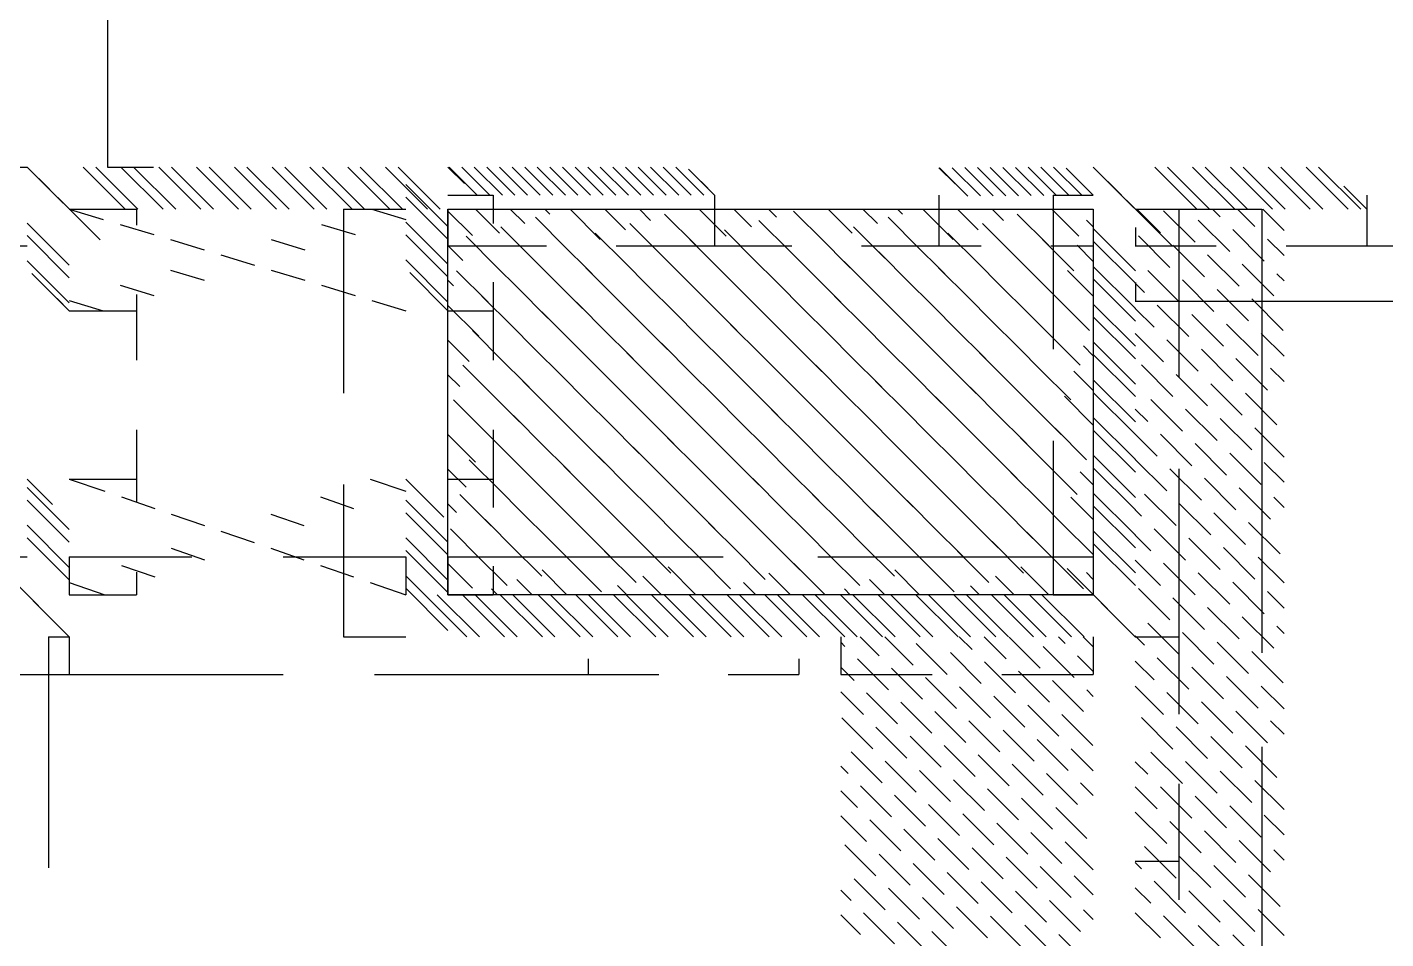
# Model space of a CAD drawing. Header units: metres. Extents: x -20.8 to 16.7, y -14.9 to 14.7.
# Drawn here: x -6.06 to -1.216, y 5.069 to 8.32 of the extents above; entities that cross this region are included whole.
import ezdxf

# ---------------------------------------------------------------- set-up
doc = ezdxf.new("R2010")
doc.units = ezdxf.units.M
doc.layers.add('CAD_PLAN_WALLS', color=8, linetype='Continuous')

msp = doc.modelspace()

# ---------------------------------------------------------------- linework, layer by layer
at = {"layer": 'CAD_PLAN_WALLS'}
for p, q in [((-5.7737, 9.702), (-5.7737, 7.8216)), ((-6.1988, 7.8217), (-6.0604, 7.8217)), ((-6.0604, 7.8217), (-5.8004, 7.5617)), ((-6.0604, 7.8217), (-5.9351, 7.6964)), ((-6.0604, 7.8217), (-5.8453, 7.6066)), ((-6.0604, 7.8217), (-5.98, 7.7413)), ((-5.8606, 7.8217), (-5.7106, 7.6716)), ((-5.8157, 7.8217), (-5.6657, 7.6716)), ((-5.7737, 7.8217), (-5.6103, 7.8217)), ((-5.7259, 7.8217), (-5.5758, 7.6716)), ((-5.681, 7.8217), (-5.5309, 7.6716)), ((-5.5911, 7.8217), (-5.4411, 7.6716)), ((-5.5462, 7.8217), (-5.3962, 7.6716)), ((-5.4564, 7.8217), (-5.3064, 7.6716)), ((-5.4115, 7.8217), (-5.2615, 7.6716)), ((-5.3217, 7.8216), (-5.1716, 7.6716)), ((-5.2768, 7.8216), (-5.1267, 7.6716)), ((-5.1869, 7.8216), (-5.0369, 7.6716)), ((-5.142, 7.8216), (-4.992, 7.6716)), ((-5.0522, 7.8216), (-4.9022, 7.6716)), ((-5.0073, 7.8216), (-4.8573, 7.6716)), ((-4.9175, 7.8216), (-4.7674, 7.6716)), ((-4.8726, 7.8216), (-4.7225, 7.6716)), ((-4.7827, 7.8216), (-4.6327, 7.6716)), ((-4.7378, 7.8216), (-4.5878, 7.6716)), ((-4.5601, 7.8216), (-4.501, 7.7626)), ((-4.5561, 7.8216), (-4.4561, 7.7216)), ((-4.5112, 7.8216), (-4.4112, 7.7216)), ((-4.4663, 7.8216), (-4.3662, 7.7216)), ((-4.4214, 7.8216), (-4.3213, 7.7216)), ((-4.3764, 7.8216), (-4.2764, 7.7216)), ((-4.3315, 7.8216), (-4.2315, 7.7216)), ((-4.2866, 7.8216), (-4.1866, 7.7216)), ((-4.2417, 7.8216), (-4.1417, 7.7216)), ((-4.1968, 7.8216), (-4.0968, 7.7216)), ((-4.1519, 7.8216), (-4.0519, 7.7216)), ((-4.107, 7.8216), (-4.007, 7.7216)), ((-4.0621, 7.8216), (-3.962, 7.7216)), ((-4.0172, 7.8216), (-3.9171, 7.7216)), ((-3.9722, 7.8216), (-3.8722, 7.7216)), ((-3.9273, 7.8216), (-3.8273, 7.7216)), ((-3.8824, 7.8216), (-3.7824, 7.7216)), ((-3.8375, 7.8216), (-3.7375, 7.7216)), ((-3.7926, 7.8216), (-3.6926, 7.7216)), ((-3.7477, 7.8216), (-3.6477, 7.7216)), ((-3.7028, 7.8145), (-3.6098, 7.7216)), ((-2.8097, 7.8186), (-2.7523, 7.7612)), ((-2.8077, 7.8189), (-2.7071, 7.7182)), ((-2.7625, 7.8191), (-2.6619, 7.7185)), ((-2.7173, 7.8194), (-2.6167, 7.7188)), ((-2.6722, 7.8197), (-2.5715, 7.7191)), ((-2.627, 7.82), (-2.5263, 7.7193)), ((-2.5818, 7.8202), (-2.4812, 7.7196)), ((-2.5366, 7.8205), (-2.436, 7.7199)), ((-2.4914, 7.8208), (-2.3908, 7.7202)), ((-2.4462, 7.8211), (-2.3456, 7.7204)), ((-2.401, 7.8213), (-2.3004, 7.7207)), ((-2.3559, 7.8173), (-2.2595, 7.721)), ((-2.2595, 7.8216), (-1.9797, 7.5417)), ((-2.2595, 7.8216), (-2.1144, 7.6765)), ((-2.2595, 7.8216), (-2.0246, 7.5866)), ((-2.2595, 7.8216), (-2.1594, 7.7214)), ((-2.0399, 7.8216), (-1.8899, 7.6715)), ((-1.995, 7.8216), (-1.845, 7.6715)), ((-1.9052, 7.8216), (-1.7552, 7.6715)), ((-1.8603, 7.8216), (-1.7102, 7.6715)), ((-1.7705, 7.8216), (-1.6204, 7.6715)), ((-1.7255, 7.8216), (-1.5755, 7.6715)), ((-1.6357, 7.8216), (-1.4857, 7.6715)), ((-1.5908, 7.8216), (-1.4408, 7.6715)), ((-1.501, 7.8216), (-1.351, 7.6715)), ((-1.4561, 7.8216), (-1.306, 7.6715)), ((-4.7101, 7.7596), (-4.5601, 7.6095)), ((-3.6579, 7.7696), (-3.6098, 7.7216)), ((-2.3107, 7.7724), (-2.2595, 7.7212)), ((-1.3663, 7.7534), (-1.2843, 7.6715)), ((-4.7101, 7.7146), (-4.5601, 7.5646)), ((-4.5601, 7.7216), (-4.3993, 7.7216)), ((-4.3994, 7.7217), (-4.3994, 7.6198)), ((-3.6098, 7.7216), (-3.6098, 7.5409)), ((-3.6098, 7.7216), (-3.6098, 7.5409)), ((-2.8097, 7.7216), (-2.8097, 7.5409)), ((-2.8097, 7.7216), (-2.8097, 7.5409)), ((-2.4023, 7.7216), (-2.2595, 7.7216)), ((-2.4023, 7.7216), (-2.4023, 7.1721)), ((-1.3213, 7.7085), (-1.2843, 7.6715)), ((-1.2843, 7.7215), (-1.2843, 7.5409)), ((-1.2843, 7.7215), (-1.2843, 7.5409)), ((-5.9104, 7.6716), (-5.789, 7.635)), ((-5.9104, 7.6716), (-5.6701, 7.6716)), ((-5.6701, 7.6717), (-5.6701, 7.6141)), ((-4.9329, 7.6716), (-4.7101, 7.6716)), ((-4.9328, 7.6717), (-4.9328, 7.0154)), ((-4.8315, 7.6716), (-4.7101, 7.6349)), ((-4.5601, 7.6716), (-4.5601, 7.541)), ((-4.5601, 7.6716), (-2.2595, 7.6715)), ((-4.5601, 6.2963), (-4.5601, 7.6716)), ((-4.5601, 7.6648), (-4.473, 7.5778)), ((-4.4618, 7.6716), (-4.3764, 7.5862)), ((-4.3383, 7.6716), (-4.2866, 7.6199)), ((-4.2148, 7.6716), (-4.1967, 7.6536)), ((-4.125, 7.6716), (-4.0171, 7.5637)), ((-4.0014, 7.6716), (-3.9273, 7.5974)), ((-3.8779, 7.6716), (-3.8375, 7.6311)), ((-3.7881, 7.6536), (-3.6758, 7.5413)), ((-3.6646, 7.6716), (-3.568, 7.575)), ((-3.5411, 7.6716), (-3.4782, 7.6086)), ((-3.4176, 7.6716), (-3.3883, 7.6423)), ((-3.3278, 7.6648), (-3.2155, 7.5525)), ((-3.2043, 7.6716), (-3.1189, 7.5862)), ((-3.0808, 7.6716), (-3.0291, 7.6198)), ((-2.9573, 7.6716), (-2.9392, 7.6535)), ((-2.8674, 7.6716), (-2.7596, 7.5637)), ((-2.7439, 7.6716), (-2.6698, 7.5974)), ((-2.6204, 7.6715), (-2.5799, 7.6311)), ((-2.5306, 7.6535), (-2.4183, 7.5412)), ((-2.4071, 7.6715), (-2.3105, 7.5749)), ((-2.2595, 7.6715), (-2.2596, 7.5409)), ((-2.2595, 7.6715), (-2.2596, 6.2962)), ((-2.1095, 7.6715), (-1.9538, 7.6715)), ((-2.1044, 7.6715), (-2.0202, 7.5873)), ((-2.0089, 7.6659), (-1.8967, 7.5536)), ((-2.0023, 7.6715), (-1.6585, 7.6715)), ((-1.9539, 7.6716), (-1.9539, 7.0721)), ((-1.8349, 7.6715), (-1.8068, 7.6435)), ((-1.7451, 7.6715), (-1.6833, 7.6098)), ((-1.6585, 7.6716), (-1.6586, 6.089)), ((-1.6553, 7.6715), (-1.5795, 7.5958)), ((-6.0604, 7.6219), (-5.9104, 7.4719)), ((-5.7291, 7.6169), (-5.6094, 7.5807)), ((-5.011, 7.6169), (-4.8913, 7.5807)), ((-4.7101, 7.6248), (-4.5601, 7.4748)), ((-4.372, 7.6087), (-4.2597, 7.4964)), ((-4.2485, 7.6423), (-4.1362, 7.5301)), ((-3.9116, 7.6199), (-3.7993, 7.5076)), ((-3.4513, 7.6311), (-3.339, 7.5188)), ((-3.1145, 7.6086), (-3.0022, 7.4963)), ((-2.9909, 7.6423), (-2.8787, 7.53)), ((-2.6541, 7.6198), (-2.5418, 7.5076)), ((-2.2836, 7.6326), (-2.2595, 7.6086)), ((-2.1095, 7.6062), (-2.1095, 7.5409)), ((-1.8854, 7.6322), (-1.7732, 7.5199)), ((-6.0604, 7.577), (-5.9104, 7.4269)), ((-5.5496, 7.5626), (-5.4299, 7.5265)), ((-5.1905, 7.5626), (-5.0709, 7.5265)), ((-4.7101, 7.5799), (-4.5601, 7.4299)), ((-4.4955, 7.575), (-4.3832, 7.4627)), ((-4.0351, 7.5862), (-3.9229, 7.4739)), ((-3.6983, 7.5637), (-3.586, 7.4514)), ((-3.5748, 7.5974), (-3.4625, 7.4851)), ((-3.238, 7.5749), (-3.1257, 7.4627)), ((-2.7776, 7.5862), (-2.6653, 7.4739)), ((-2.4408, 7.5637), (-2.3285, 7.4514)), ((-2.2595, 7.602), (-2.1095, 7.4519)), ((-2.2596, 7.557), (-2.1095, 7.407)), ((-2.0988, 7.5761), (-1.9865, 7.4638)), ((-1.7619, 7.5985), (-1.6497, 7.4863)), ((-1.6384, 7.5649), (-1.5795, 7.5059)), ((-6.3362, 7.541), (-6.0603, 7.541)), ((-5.3701, 7.5084), (-5.2504, 7.4722)), ((-5.3701, 7.5084), (-5.2504, 7.4722)), ((-4.5601, 7.5413), (-4.5067, 7.4879)), ((-4.5601, 7.541), (-4.2091, 7.541)), ((-4.2821, 7.5188), (-4.1699, 7.4065)), ((-4.1586, 7.5525), (-4.0464, 7.4402)), ((-3.9608, 7.541), (-3.6098, 7.541)), ((-3.8218, 7.53), (-3.7095, 7.4178)), ((-3.6099, 7.541), (-3.334, 7.541)), ((-3.3615, 7.5413), (-3.2492, 7.429)), ((-3.0855, 7.541), (-2.8096, 7.541)), ((-3.0246, 7.5188), (-2.9124, 7.4065)), ((-2.9011, 7.5525), (-2.7888, 7.4402)), ((-2.8097, 7.541), (-2.6588, 7.541)), ((-2.5643, 7.53), (-2.452, 7.4177)), ((-2.4104, 7.541), (-2.2595, 7.541)), ((-2.3173, 7.5428), (-2.2596, 7.4851)), ((-2.1096, 7.5409), (-1.8218, 7.5409)), ((-1.9753, 7.5424), (-1.863, 7.4301)), ((-1.8517, 7.5087), (-1.7395, 7.3964)), ((-1.5721, 7.5409), (-1.2843, 7.5409)), ((-1.2844, 7.5409), (-0.9835, 7.5409)), ((-6.0604, 7.4872), (-5.9104, 7.3371)), ((-4.7101, 7.4901), (-4.5601, 7.34)), ((-4.4056, 7.4851), (-4.2934, 7.3729)), ((-4.0688, 7.4627), (-3.9565, 7.3504)), ((-3.9453, 7.4964), (-3.833, 7.3841)), ((-3.6085, 7.4739), (-3.4962, 7.3616)), ((-3.485, 7.5076), (-3.3727, 7.3953)), ((-3.1481, 7.4851), (-3.0359, 7.3728)), ((-2.8113, 7.4627), (-2.699, 7.3504)), ((-2.6878, 7.4963), (-2.5755, 7.3841)), ((-2.2596, 7.4672), (-2.1095, 7.3172)), ((-1.7282, 7.475), (-1.616, 7.3628)), ((-6.0435, 7.4422), (-5.9104, 7.309)), ((-5.5496, 7.4542), (-5.4299, 7.418)), ((-5.1905, 7.4542), (-5.0709, 7.418)), ((-4.6962, 7.4452), (-4.5601, 7.309)), ((-4.5601, 7.4178), (-4.5404, 7.3981)), ((-4.5292, 7.4515), (-4.4169, 7.3392)), ((-4.1923, 7.429), (-4.08, 7.3167)), ((-3.732, 7.4402), (-3.6197, 7.3279)), ((-3.3952, 7.4178), (-3.2829, 7.3055)), ((-3.2716, 7.4514), (-3.1594, 7.3392)), ((-2.9348, 7.429), (-2.8225, 7.3167)), ((-2.4745, 7.4402), (-2.3622, 7.3279)), ((-2.351, 7.453), (-2.2596, 7.3616)), ((-2.2596, 7.4223), (-2.1095, 7.2723)), ((-2.0651, 7.4526), (-1.9528, 7.3403)), ((-1.9416, 7.4189), (-1.8293, 7.3066)), ((-1.6047, 7.4413), (-1.5795, 7.4161)), ((-5.7291, 7.3999), (-5.6094, 7.3638)), ((-5.6701, 7.3666), (-5.6701, 7.309)), ((-5.011, 7.3999), (-4.8913, 7.3638)), ((-4.3994, 7.4108), (-4.3994, 7.309)), ((-4.3158, 7.3953), (-4.2036, 7.283)), ((-3.979, 7.3729), (-3.8667, 7.2606)), ((-3.8555, 7.4065), (-3.7432, 7.2943)), ((-3.5187, 7.3841), (-3.4064, 7.2718)), ((-3.0583, 7.3953), (-2.946, 7.283)), ((-2.7215, 7.3728), (-2.6092, 7.2605)), ((-2.598, 7.4065), (-2.4857, 7.2942)), ((-2.1096, 7.4073), (-2.0763, 7.374)), ((-2.1095, 7.4099), (-2.1095, 7.3429)), ((-1.8181, 7.3852), (-1.7058, 7.2729)), ((-5.9537, 7.3524), (-5.9104, 7.309)), ((-5.9104, 7.3457), (-5.789, 7.309)), ((-4.8315, 7.3457), (-4.7101, 7.309)), ((-4.6064, 7.3553), (-4.5601, 7.309)), ((-4.5601, 7.328), (-4.4506, 7.2185)), ((-4.4393, 7.3616), (-4.3271, 7.2494)), ((-4.1025, 7.3392), (-3.9902, 7.2269)), ((-3.7657, 7.3167), (-3.6534, 7.2044)), ((-3.6422, 7.3504), (-3.5299, 7.2381)), ((-3.3053, 7.3279), (-3.1931, 7.2157)), ((-3.1818, 7.3616), (-3.0695, 7.2493)), ((-2.845, 7.3391), (-2.7327, 7.2269)), ((-2.5082, 7.3167), (-2.3959, 7.2044)), ((-2.3847, 7.3504), (-2.2724, 7.2381)), ((-2.2596, 7.3325), (-2.1095, 7.1824)), ((-2.1096, 7.3429), (-1.1281, 7.3429)), ((-2.1096, 7.3175), (-2.0426, 7.2505)), ((-2.0314, 7.3291), (-1.9191, 7.2168)), ((-1.6946, 7.3515), (-1.5823, 7.2392)), ((-5.9104, 7.309), (-5.6701, 7.309)), ((-5.9104, 7.309), (-5.6701, 7.309)), ((-5.6701, 7.3091), (-5.6701, 7.1334)), ((-4.5601, 7.309), (-4.3994, 7.309)), ((-4.5601, 7.309), (-4.3994, 7.309)), ((-4.3994, 7.3091), (-4.3994, 7.1334)), ((-4.3495, 7.2718), (-4.2372, 7.1595)), ((-4.226, 7.3055), (-4.1137, 7.1932)), ((-3.8892, 7.283), (-3.7769, 7.1708)), ((-3.4288, 7.2943), (-3.3166, 7.182)), ((-3.092, 7.2718), (-2.9797, 7.1595)), ((-2.9685, 7.3055), (-2.8562, 7.1932)), ((-2.6317, 7.283), (-2.5194, 7.1707)), ((-2.2596, 7.2876), (-2.1095, 7.1375)), ((-1.9079, 7.2954), (-1.7956, 7.1831)), ((-4.473, 7.2381), (-4.3607, 7.1259)), ((-4.0127, 7.2494), (-3.9004, 7.1371)), ((-3.6759, 7.2269), (-3.5636, 7.1146)), ((-3.5523, 7.2606), (-3.4401, 7.1483)), ((-3.2155, 7.2381), (-3.1032, 7.1258)), ((-2.7552, 7.2493), (-2.6429, 7.137)), ((-2.4183, 7.2269), (-2.3061, 7.1146)), ((-2.1096, 7.2277), (-2.0089, 7.127)), ((-1.7844, 7.2617), (-1.6721, 7.1494)), ((-1.6609, 7.228), (-1.5795, 7.1466)), ((-4.5601, 7.2045), (-4.4843, 7.1286)), ((-4.2597, 7.182), (-4.1474, 7.0697)), ((-4.1362, 7.2157), (-4.0239, 7.1034)), ((-3.7994, 7.1932), (-3.6871, 7.0809)), ((-3.4625, 7.1707), (-3.3502, 7.0585)), ((-3.339, 7.2044), (-3.2267, 7.0921)), ((-3.0022, 7.182), (-2.8899, 7.0697)), ((-2.8787, 7.2156), (-2.7664, 7.1034)), ((-2.5418, 7.1932), (-2.4296, 7.0809)), ((-2.2948, 7.1835), (-2.2596, 7.1483)), ((-2.2596, 7.1978), (-2.1095, 7.0477)), ((-1.9977, 7.2056), (-1.8854, 7.0933)), ((-1.8742, 7.1719), (-1.7619, 7.0596)), ((-4.3832, 7.1483), (-4.2709, 7.036)), ((-4.0464, 7.1259), (-3.9341, 7.0136)), ((-3.9229, 7.1595), (-3.8106, 7.0472)), ((-3.586, 7.1371), (-3.4738, 7.0248)), ((-3.1257, 7.1483), (-3.0134, 7.036)), ((-2.7889, 7.1258), (-2.6766, 7.0135)), ((-2.6653, 7.1595), (-2.5531, 7.0472)), ((-2.2596, 7.1528), (-2.1095, 7.0028)), ((-1.7507, 7.1382), (-1.6384, 7.0259)), ((-4.5601, 7.081), (-4.5179, 7.0388)), ((-4.5067, 7.1146), (-4.3944, 7.0024)), ((-4.1699, 7.0922), (-4.0576, 6.9799)), ((-3.7095, 7.1034), (-3.5973, 6.9911)), ((-3.3727, 7.0809), (-3.2604, 6.9686)), ((-3.2492, 7.1146), (-3.1369, 7.0023)), ((-2.9124, 7.0921), (-2.8001, 6.9799)), ((-2.452, 7.1034), (-2.3397, 6.9911)), ((-2.3285, 7.0937), (-2.2596, 7.0248)), ((-2.0875, 7.1158), (-1.9753, 7.0035)), ((-1.964, 7.0821), (-1.8518, 6.9698)), ((-1.6272, 7.1045), (-1.5795, 7.0568)), ((-4.4169, 7.0248), (-4.3046, 6.9125)), ((-4.2934, 7.0585), (-4.1811, 6.9462)), ((-3.9565, 7.036), (-3.8443, 6.9237)), ((-3.833, 7.0697), (-3.7208, 6.9574)), ((-3.4962, 7.0472), (-3.3839, 6.935)), ((-3.1594, 7.0248), (-3.0471, 6.9125)), ((-3.0359, 7.0585), (-2.9236, 6.9462)), ((-2.699, 7.036), (-2.5868, 6.9237)), ((-2.5755, 7.0697), (-2.4633, 6.9574)), ((-2.2596, 7.063), (-2.1095, 6.913)), ((-1.8405, 7.0484), (-1.7283, 6.9361)), ((-4.5404, 6.9911), (-4.4281, 6.8788)), ((-4.0801, 7.0023), (-3.9678, 6.8901)), ((-3.7432, 6.9799), (-3.6309, 6.8676)), ((-3.6197, 7.0136), (-3.5074, 6.9013)), ((-3.2829, 6.9911), (-3.1706, 6.8788)), ((-2.8225, 7.0023), (-2.7103, 6.89)), ((-2.4857, 6.9799), (-2.3734, 6.8676)), ((-2.3622, 7.0039), (-2.2596, 6.9013)), ((-2.2596, 7.0181), (-2.1095, 6.8681)), ((-2.0539, 6.9922), (-1.9416, 6.88)), ((-1.717, 7.0147), (-1.6048, 6.9024)), ((-4.3271, 6.935), (-4.2148, 6.8227)), ((-4.2036, 6.9687), (-4.0913, 6.8564)), ((-3.8667, 6.9462), (-3.7545, 6.8339)), ((-3.4064, 6.9574), (-3.2941, 6.8451)), ((-3.0696, 6.935), (-2.9573, 6.8227)), ((-2.946, 6.9686), (-2.8338, 6.8564)), ((-2.6092, 6.9462), (-2.4969, 6.8339)), ((-2.2596, 6.9283), (-2.1095, 6.7782)), ((-2.1096, 6.9582), (-2.0651, 6.9137)), ((-1.9304, 6.9586), (-1.8181, 6.8463)), ((-5.6701, 6.8845), (-5.6701, 6.7089)), ((-4.4506, 6.9013), (-4.3383, 6.789)), ((-4.3994, 6.8845), (-4.3994, 6.7088)), ((-4.1137, 6.8788), (-4.0015, 6.7666)), ((-3.9902, 6.9125), (-3.878, 6.8002)), ((-3.6534, 6.8901), (-3.5411, 6.7778)), ((-3.5299, 6.9237), (-3.4176, 6.8115)), ((-3.1931, 6.9013), (-3.0808, 6.789)), ((-2.8562, 6.8788), (-2.744, 6.7665)), ((-2.7327, 6.9125), (-2.6204, 6.8002)), ((-2.3959, 6.89), (-2.2836, 6.7777)), ((-2.2596, 6.8834), (-2.1095, 6.7333)), ((-1.8069, 6.9249), (-1.6946, 6.8126)), ((-1.6833, 6.8912), (-1.5795, 6.7873)), ((-4.5601, 6.8676), (-4.4618, 6.7693)), ((-4.2372, 6.8452), (-4.125, 6.7329)), ((-3.7769, 6.8564), (-3.6646, 6.7441)), ((-3.4401, 6.8339), (-3.3278, 6.7216)), ((-3.3166, 6.8676), (-3.2043, 6.7553)), ((-2.9797, 6.8451), (-2.8675, 6.7328)), ((-2.5194, 6.8563), (-2.4071, 6.7441)), ((-2.4023, 6.8457), (-2.4023, 6.2962)), ((-2.1096, 6.8684), (-2.0314, 6.7901)), ((-2.0202, 6.8687), (-1.9079, 6.7565)), ((-1.8967, 6.8351), (-1.7844, 6.7228)), ((-4.3608, 6.8115), (-4.2485, 6.6992)), ((-4.0239, 6.789), (-3.9116, 6.6767)), ((-3.9004, 6.8227), (-3.7881, 6.7104)), ((-3.5636, 6.8002), (-3.4513, 6.688)), ((-3.1032, 6.8114), (-2.991, 6.6992)), ((-2.7664, 6.789), (-2.6541, 6.6767)), ((-2.6429, 6.8227), (-2.5306, 6.7104)), ((-2.2596, 6.7936), (-2.1095, 6.6435)), ((-1.7732, 6.8014), (-1.6609, 6.6891)), ((-4.5601, 6.7441), (-4.4955, 6.6795)), ((-4.4843, 6.7778), (-4.372, 6.6655)), ((-4.1474, 6.7553), (-4.0352, 6.6431)), ((-3.6871, 6.7666), (-3.5748, 6.6543)), ((-3.3503, 6.7441), (-3.238, 6.6318)), ((-3.2267, 6.7778), (-3.1145, 6.6655)), ((-2.8899, 6.7553), (-2.7776, 6.643)), ((-2.4296, 6.7665), (-2.3173, 6.6542)), ((-2.3061, 6.7344), (-2.2596, 6.6879)), ((-2.2596, 6.7486), (-2.1095, 6.5986)), ((-2.1096, 6.7785), (-1.9977, 6.6666)), ((-1.9865, 6.7452), (-1.8742, 6.633)), ((-1.9539, 6.7457), (-1.9539, 6.1461)), ((-1.6497, 6.7677), (-1.5795, 6.6975)), ((-6.0604, 6.7089), (-5.97, 6.6185)), ((-6.0604, 6.7089), (-6.0149, 6.6635)), ((-5.9104, 6.7089), (-5.7832, 6.6652)), ((-5.9104, 6.7089), (-5.6701, 6.7089)), ((-5.9104, 6.7089), (-5.6701, 6.7089)), ((-5.6701, 6.709), (-5.6701, 6.6287)), ((-4.9328, 6.689), (-4.9328, 6.1462)), ((-4.8373, 6.7089), (-4.7101, 6.6652)), ((-4.7101, 6.7089), (-4.5746, 6.5733)), ((-4.7101, 6.7089), (-4.6195, 6.6182)), ((-4.5601, 6.7089), (-4.3994, 6.7089)), ((-4.5601, 6.7089), (-4.3994, 6.7089)), ((-4.3994, 6.7089), (-4.3994, 6.6071)), ((-4.3944, 6.688), (-4.2822, 6.5757)), ((-4.2709, 6.7217), (-4.1587, 6.6094)), ((-3.9341, 6.6992), (-3.8218, 6.5869)), ((-3.8106, 6.7329), (-3.6983, 6.6206)), ((-3.4738, 6.7104), (-3.3615, 6.5981)), ((-3.1369, 6.6879), (-3.0247, 6.5757)), ((-3.0134, 6.7216), (-2.9011, 6.6093)), ((-2.6766, 6.6992), (-2.5643, 6.5869)), ((-2.5531, 6.7328), (-2.4408, 6.6206)), ((-1.863, 6.7115), (-1.7507, 6.5993)), ((-6.0604, 6.6788), (-5.9104, 6.5287)), ((-5.7241, 6.6449), (-5.6058, 6.6042)), ((-5.0147, 6.6449), (-4.8964, 6.6042)), ((-4.5179, 6.6543), (-4.4057, 6.542)), ((-4.0576, 6.6655), (-3.9453, 6.5532)), ((-3.7208, 6.643), (-3.6085, 6.5308)), ((-3.5973, 6.6767), (-3.485, 6.5644)), ((-3.2604, 6.6543), (-3.1482, 6.542)), ((-2.8001, 6.6655), (-2.6878, 6.5532)), ((-2.4633, 6.643), (-2.351, 6.5307)), ((-2.3398, 6.6446), (-2.2596, 6.5644)), ((-2.2596, 6.6588), (-2.1095, 6.5088)), ((-2.0763, 6.6554), (-1.9641, 6.5431)), ((-1.7395, 6.6779), (-1.6272, 6.5656)), ((-1.616, 6.6442), (-1.5795, 6.6077)), ((-6.0604, 6.6338), (-5.9104, 6.4838)), ((-4.7101, 6.6335), (-4.5601, 6.4835)), ((-4.7101, 6.5886), (-4.5601, 6.4386)), ((-4.5601, 6.6206), (-4.5292, 6.5897)), ((-4.3046, 6.5981), (-4.1923, 6.4859)), ((-4.1811, 6.6318), (-4.0688, 6.5195)), ((-3.8443, 6.6094), (-3.732, 6.4971)), ((-3.3839, 6.6206), (-3.2717, 6.5083)), ((-3.0471, 6.5981), (-2.9348, 6.4858)), ((-2.9236, 6.6318), (-2.8113, 6.5195)), ((-2.5868, 6.6093), (-2.4745, 6.4971)), ((-2.2596, 6.6139), (-2.1095, 6.4639)), ((-2.1096, 6.5989), (-2.0876, 6.5768)), ((-1.9528, 6.6217), (-1.8405, 6.5094)), ((-1.8293, 6.588), (-1.717, 6.4758)), ((-6.0604, 6.544), (-5.9104, 6.394)), ((-5.5467, 6.5839), (-5.4285, 6.5433)), ((-5.192, 6.5839), (-5.0738, 6.5432)), ((-4.4281, 6.5645), (-4.3159, 6.4522)), ((-4.0913, 6.542), (-3.979, 6.4297)), ((-3.9678, 6.5757), (-3.8555, 6.4634)), ((-3.631, 6.5532), (-3.5187, 6.4409)), ((-3.5074, 6.5869), (-3.3952, 6.4746)), ((-3.1706, 6.5644), (-3.0583, 6.4522)), ((-2.8338, 6.542), (-2.7215, 6.4297)), ((-2.7103, 6.5757), (-2.598, 6.4634)), ((-2.3734, 6.5532), (-2.2612, 6.4409)), ((-1.7058, 6.5544), (-1.5935, 6.4421)), ((-6.0604, 6.4991), (-5.9104, 6.3491)), ((-5.3694, 6.5229), (-5.2511, 6.4823)), ((-5.3694, 6.5229), (-5.2511, 6.4823)), ((-4.7101, 6.4988), (-4.5601, 6.3488)), ((-4.5516, 6.5308), (-4.4394, 6.4185)), ((-4.2148, 6.5083), (-4.1025, 6.396)), ((-3.7545, 6.5195), (-3.6422, 6.4073)), ((-3.4176, 6.4971), (-3.3054, 6.3848)), ((-3.2941, 6.5308), (-3.1818, 6.4185)), ((-2.9573, 6.5083), (-2.845, 6.396)), ((-2.4969, 6.5195), (-2.3847, 6.4072)), ((-2.2596, 6.5241), (-2.1095, 6.374)), ((-2.1096, 6.5091), (-2.0539, 6.4533)), ((-2.0426, 6.5319), (-1.9304, 6.4196)), ((-1.9191, 6.4982), (-1.8069, 6.3859)), ((-5.5467, 6.462), (-5.4285, 6.4213)), ((-5.192, 6.462), (-5.0738, 6.4213)), ((-4.7101, 6.4539), (-4.5601, 6.3039)), ((-4.3383, 6.4746), (-4.226, 6.3624)), ((-4.0015, 6.4522), (-3.8892, 6.3399)), ((-3.878, 6.4859), (-3.7657, 6.3736)), ((-3.5411, 6.4634), (-3.4289, 6.3511)), ((-3.0808, 6.4746), (-2.9685, 6.3623)), ((-2.744, 6.4522), (-2.6317, 6.3399)), ((-2.6205, 6.4858), (-2.5082, 6.3735)), ((-2.2596, 6.4792), (-2.1095, 6.3291)), ((-1.7956, 6.4645), (-1.6834, 6.3523)), ((-7.0418, 6.4318), (-6.0604, 6.4318)), ((-6.1734, 6.4093), (-5.9104, 6.1463)), ((-5.9104, 6.4318), (-5.9104, 6.2963)), ((-5.9104, 6.4318), (-5.4728, 6.4318)), ((-5.7241, 6.401), (-5.6058, 6.3604)), ((-5.1477, 6.4318), (-4.7101, 6.4318)), ((-5.0147, 6.401), (-4.8964, 6.3603)), ((-4.7101, 6.4318), (-4.7101, 6.2963)), ((-4.5601, 6.4318), (-4.5601, 6.2963)), ((-4.5601, 6.4318), (-3.5787, 6.4317)), ((-4.5601, 6.4073), (-4.473, 6.3202)), ((-4.4618, 6.441), (-4.3495, 6.3287)), ((-4.3994, 6.3981), (-4.3994, 6.2962)), ((-4.125, 6.4185), (-4.0127, 6.3062)), ((-3.7756, 6.396), (-3.6759, 6.2963)), ((-3.6646, 6.4297), (-3.5524, 6.3174)), ((-3.3265, 6.4073), (-3.2155, 6.2963)), ((-3.241, 6.4317), (-2.2595, 6.4317)), ((-3.2043, 6.4409), (-3.092, 6.3287)), ((-2.8675, 6.4185), (-2.7552, 6.3062)), ((-2.5181, 6.396), (-2.4184, 6.2962)), ((-2.4071, 6.4297), (-2.2949, 6.3174)), ((-2.2596, 6.4318), (-2.2596, 6.2962)), ((-2.1096, 6.4192), (-2.0202, 6.3298)), ((-2.009, 6.4084), (-1.8967, 6.2961)), ((-1.6721, 6.4308), (-1.5795, 6.3382)), ((-6.1285, 6.3644), (-5.9104, 6.1463)), ((-5.6701, 6.3766), (-5.6701, 6.2963)), ((-4.7101, 6.3641), (-4.5601, 6.214)), ((-4.3146, 6.3511), (-4.2597, 6.2963)), ((-4.2247, 6.3848), (-4.1362, 6.2963)), ((-3.8655, 6.3624), (-3.7994, 6.2963)), ((-3.4163, 6.3736), (-3.339, 6.2963)), ((-3.0571, 6.3511), (-3.0022, 6.2963)), ((-2.9672, 6.3848), (-2.8787, 6.2963)), ((-2.6079, 6.3623), (-2.5419, 6.2962)), ((-2.3527, 6.3894), (-2.1096, 6.1462)), ((-2.2836, 6.3751), (-2.2596, 6.3511)), ((-1.8855, 6.3747), (-1.7732, 6.2624)), ((-5.9104, 6.34), (-5.7832, 6.2963)), ((-4.8373, 6.34), (-4.7101, 6.2963)), ((-4.7101, 6.3192), (-4.5601, 6.1691)), ((-4.4044, 6.3175), (-4.3832, 6.2963)), ((-3.9553, 6.3287), (-3.9229, 6.2963)), ((-3.5062, 6.3399), (-3.4625, 6.2963)), ((-3.1469, 6.3174), (-3.1257, 6.2963)), ((-2.6978, 6.3286), (-2.6654, 6.2962)), ((-2.3078, 6.3444), (-2.1096, 6.1462)), ((-2.0988, 6.3186), (-1.9865, 6.2063)), ((-1.762, 6.341), (-1.6497, 6.2287)), ((-1.6384, 6.3073), (-1.5795, 6.2484)), ((-6.0386, 6.2746), (-5.9104, 6.1463)), ((-5.9104, 6.2963), (-5.6701, 6.2963)), ((-4.6432, 6.2963), (-4.4931, 6.1463)), ((-4.5983, 6.2963), (-4.4482, 6.1463)), ((-4.5601, 6.2963), (-4.3994, 6.2963)), ((-2.2596, 6.2962), (-4.5601, 6.2963)), ((-4.5084, 6.2963), (-4.3584, 6.1463)), ((-4.4635, 6.2963), (-4.3135, 6.1463)), ((-4.3737, 6.2963), (-4.2237, 6.1463)), ((-4.3288, 6.2963), (-4.1788, 6.1463)), ((-4.239, 6.2963), (-4.0889, 6.1462)), ((-4.1941, 6.2963), (-4.044, 6.1462)), ((-4.1042, 6.2963), (-3.9542, 6.1462)), ((-4.0593, 6.2963), (-3.9093, 6.1462)), ((-3.9695, 6.2963), (-3.8195, 6.1462)), ((-3.9246, 6.2963), (-3.7746, 6.1462)), ((-3.8348, 6.2963), (-3.6847, 6.1462)), ((-3.7899, 6.2963), (-3.6398, 6.1462)), ((-3.7, 6.2963), (-3.55, 6.1462)), ((-3.6551, 6.2963), (-3.5051, 6.1462)), ((-3.5653, 6.2963), (-3.4153, 6.1462)), ((-3.5204, 6.2963), (-3.3704, 6.1462)), ((-3.4306, 6.2963), (-3.2805, 6.1462)), ((-3.3857, 6.2963), (-3.2356, 6.1462)), ((-3.2958, 6.2963), (-3.1458, 6.1462)), ((-3.2509, 6.2963), (-3.1009, 6.1462)), ((-3.1611, 6.2963), (-3.0111, 6.1462)), ((-3.1162, 6.2963), (-2.9662, 6.1462)), ((-3.0264, 6.2963), (-2.8763, 6.1462)), ((-2.9814, 6.2963), (-2.8314, 6.1462)), ((-2.8916, 6.2963), (-2.7416, 6.1462)), ((-2.8467, 6.2963), (-2.6967, 6.1462)), ((-2.7569, 6.2963), (-2.6069, 6.1462)), ((-2.712, 6.2962), (-2.562, 6.1462)), ((-2.6222, 6.2962), (-2.4721, 6.1462)), ((-2.5772, 6.2962), (-2.4272, 6.1462)), ((-2.4874, 6.2962), (-2.3374, 6.1462)), ((-2.4425, 6.2962), (-2.2925, 6.1462)), ((-2.4023, 6.2962), (-2.2596, 6.2962)), ((-2.218, 6.2546), (-2.1096, 6.1462)), ((-1.9753, 6.2849), (-1.863, 6.1726)), ((-1.8518, 6.2512), (-1.7395, 6.1389)), ((-5.9937, 6.2296), (-5.9104, 6.1463)), ((-2.1731, 6.2097), (-2.1096, 6.1462)), ((-1.7283, 6.2175), (-1.616, 6.1052)), ((-2.0651, 6.1951), (-1.9528, 6.0828)), ((-1.9416, 6.1614), (-1.8293, 6.0491)), ((-1.6048, 6.1838), (-1.5795, 6.1586)), ((-5.9838, 6.1463), (-5.9104, 6.1463)), ((-5.9838, 6.1463), (-5.9838, 5.3218)), ((-5.9104, 6.1463), (-5.9104, 6.0117)), ((-5.9104, 6.1463), (-5.9104, 6.0117)), ((-4.9329, 6.1463), (-4.7101, 6.1463)), ((-3.1598, 6.1462), (-3.1598, 6.0116)), ((-3.1598, 6.1268), (-3.1448, 6.1119)), ((-3.0908, 6.1462), (-3.0233, 6.0787)), ((-3.0024, 6.1462), (-2.9017, 6.0456)), ((-2.8907, 6.1229), (-2.7802, 6.0124)), ((-2.7372, 6.1462), (-2.6917, 6.1008)), ((-2.6487, 6.1462), (-2.5702, 6.0677)), ((-2.5591, 6.145), (-2.4486, 6.0345)), ((-2.4376, 6.1119), (-2.3271, 6.0013)), ((-2.3835, 6.1462), (-2.3602, 6.1229)), ((-2.2951, 6.1462), (-2.2596, 6.1107)), ((-2.2596, 6.1462), (-2.2596, 6.0116)), ((-2.1096, 6.1498), (-2.0763, 6.1165)), ((-2.1096, 6.1462), (-1.9538, 6.1462)), ((-2.1096, 6.1462), (-1.9538, 6.1462)), ((-1.9539, 6.1462), (-1.9539, 5.8704)), ((-1.8181, 6.1277), (-1.7058, 6.0154)), ((-4.06, 6.0676), (-4.06, 6.0116)), ((-4.06, 6.0676), (-4.06, 6.0116)), ((-3.3098, 6.0676), (-3.3098, 6.0116)), ((-3.1006, 6.0677), (-2.9901, 5.9572)), ((-2.7691, 6.0898), (-2.6586, 5.9792)), ((-2.6475, 6.0566), (-2.537, 5.9461)), ((-2.316, 6.0787), (-2.2596, 6.0223)), ((-2.1096, 6.0599), (-2.0427, 5.993)), ((-2.0314, 6.0716), (-1.9192, 5.9593)), ((-1.6946, 6.094), (-1.5823, 5.9817)), ((-7.0418, 6.0117), (-5.9103, 6.0117)), ((-5.9104, 6.0117), (-5.1478, 6.0117)), ((-4.8226, 6.0117), (-4.0599, 6.0117)), ((-4.06, 6.0117), (-3.8086, 6.0117)), ((-3.5612, 6.0116), (-3.3098, 6.0116)), ((-3.1598, 6.0384), (-3.1117, 5.9903)), ((-3.1598, 6.0116), (-2.8339, 6.0116)), ((-2.9791, 6.0345), (-2.8686, 5.924)), ((-2.5855, 6.0116), (-2.2595, 6.0116)), ((-2.526, 6.0234), (-2.4155, 5.9129)), ((-1.9079, 6.0379), (-1.7956, 5.9256)), ((-2.8575, 6.0014), (-2.747, 5.8908)), ((-2.736, 5.9682), (-2.6254, 5.8577)), ((-2.4044, 5.9903), (-2.2939, 5.8798)), ((-2.1096, 5.9701), (-2.009, 5.8695)), ((-1.7844, 6.0042), (-1.6721, 5.8919)), ((-1.6609, 5.9705), (-1.5795, 5.8891)), ((-3.1598, 5.95), (-3.0785, 5.8687)), ((-3.0675, 5.9461), (-2.957, 5.8356)), ((-2.9459, 5.9129), (-2.8354, 5.8024)), ((-2.6144, 5.935), (-2.5039, 5.8245)), ((-2.2829, 5.9571), (-2.2596, 5.9339)), ((-1.9977, 5.9481), (-1.8855, 5.8358)), ((-1.8742, 5.9144), (-1.762, 5.8021)), ((-2.8244, 5.8798), (-2.7139, 5.7693)), ((-2.4928, 5.9019), (-2.3823, 5.7914)), ((-2.3713, 5.8687), (-2.2608, 5.7582)), ((-1.7507, 5.8807), (-1.6385, 5.7684)), ((-3.1559, 5.8577), (-3.0454, 5.7472)), ((-3.0343, 5.8245), (-2.9238, 5.714)), ((-2.7028, 5.8466), (-2.5923, 5.7361)), ((-2.5812, 5.8135), (-2.4707, 5.703)), ((-2.0876, 5.8582), (-1.9753, 5.746)), ((-1.9641, 5.8246), (-1.8518, 5.7123)), ((-1.6272, 5.847), (-1.5795, 5.7993)), ((-2.9128, 5.7914), (-2.8023, 5.6809)), ((-2.4597, 5.7803), (-2.3492, 5.6698)), ((-1.8406, 5.7909), (-1.7283, 5.6786)), ((-3.1227, 5.7361), (-3.0122, 5.6256)), ((-2.7912, 5.7582), (-2.6807, 5.6477)), ((-2.6696, 5.7251), (-2.5591, 5.6146)), ((-2.3381, 5.7472), (-2.2596, 5.6686)), ((-2.0539, 5.7347), (-1.9416, 5.6225)), ((-1.7171, 5.7572), (-1.6048, 5.6449)), ((-1.6586, 5.7533), (-1.6586, 4.1707)), ((-3.1598, 5.6848), (-3.1338, 5.6588)), ((-3.0012, 5.703), (-2.8907, 5.5925)), ((-2.8796, 5.6698), (-2.7691, 5.5593)), ((-2.5481, 5.6919), (-2.4376, 5.5814)), ((-2.1096, 5.7006), (-2.0651, 5.6561)), ((-1.9304, 5.701), (-1.8181, 5.5888)), ((-1.8069, 5.6674), (-1.6946, 5.5551)), ((-2.7581, 5.6367), (-2.6476, 5.5262)), ((-2.4265, 5.6588), (-2.316, 5.5483)), ((-2.305, 5.6256), (-2.2596, 5.5802)), ((-1.9539, 5.6219), (-1.9539, 5.346)), ((-1.6834, 5.6337), (-1.5795, 5.5298)), ((-3.1598, 5.5964), (-3.1006, 5.5372)), ((-3.0896, 5.6146), (-2.9791, 5.5041)), ((-2.968, 5.5814), (-2.8575, 5.4709)), ((-2.6365, 5.6035), (-2.526, 5.493)), ((-2.1096, 5.6108), (-2.0314, 5.5326)), ((-2.0202, 5.6112), (-1.9079, 5.4989)), ((-1.8967, 5.5775), (-1.7844, 5.4653)), ((-2.8465, 5.5483), (-2.736, 5.4378)), ((-2.5149, 5.5704), (-2.4044, 5.4598)), ((-2.3934, 5.5372), (-2.2829, 5.4267)), ((-1.7732, 5.5439), (-1.6609, 5.4316)), ((-3.1598, 5.508), (-3.0675, 5.4157)), ((-3.0564, 5.493), (-2.9459, 5.3825)), ((-2.7249, 5.5151), (-2.6144, 5.4046)), ((-2.6034, 5.482), (-2.4928, 5.3714)), ((-2.1096, 5.521), (-1.9978, 5.4091)), ((-1.9865, 5.4877), (-1.8743, 5.3754)), ((-1.6497, 5.5102), (-1.5795, 5.44)), ((-2.9349, 5.4599), (-2.8244, 5.3493)), ((-2.8133, 5.4267), (-2.7028, 5.3162)), ((-2.4818, 5.4488), (-2.3713, 5.3383)), ((-1.863, 5.454), (-1.7508, 5.3418)), ((-3.1448, 5.4046), (-3.0343, 5.2941)), ((-2.6918, 5.3935), (-2.5813, 5.283)), ((-2.3602, 5.4156), (-2.2596, 5.315)), ((-2.0764, 5.3979), (-1.9641, 5.2856)), ((-1.7395, 5.4203), (-1.6272, 5.3081)), ((-1.616, 5.3867), (-1.5795, 5.3501)), ((-3.0233, 5.3715), (-2.9128, 5.2609)), ((-2.9017, 5.3383), (-2.7912, 5.2278)), ((-2.5702, 5.3604), (-2.4597, 5.2499)), ((-2.1096, 5.346), (-1.9539, 5.346)), ((-2.1096, 5.346), (-1.9539, 5.346)), ((-2.1096, 5.3413), (-2.0876, 5.3193)), ((-1.9539, 5.3461), (-1.9539, 5.2082)), ((-1.9529, 5.3642), (-1.8406, 5.2519)), ((-1.8293, 5.3305), (-1.7171, 5.2182)), ((-3.1117, 5.283), (-3.0012, 5.1725)), ((-2.7802, 5.3051), (-2.6697, 5.1946)), ((-2.4486, 5.3272), (-2.3381, 5.2167)), ((-2.3271, 5.2941), (-2.2596, 5.2266)), ((-1.7058, 5.2968), (-1.5936, 5.1846)), ((-3.1598, 5.2427), (-3.1228, 5.2057)), ((-2.9901, 5.2499), (-2.8796, 5.1394)), ((-2.6586, 5.272), (-2.5481, 5.1615)), ((-2.5371, 5.2388), (-2.4265, 5.1283)), ((-2.1096, 5.2515), (-2.0539, 5.1958)), ((-2.0427, 5.2744), (-1.9304, 5.1621)), ((-1.9192, 5.2407), (-1.8069, 5.1284)), ((-2.8686, 5.2167), (-2.7581, 5.1062)), ((-2.747, 5.1836), (-2.6365, 5.0731)), ((-2.4155, 5.2057), (-2.305, 5.0952)), ((-1.7957, 5.207), (-1.6834, 5.0947)), ((-3.1598, 5.1543), (-3.0896, 5.0841)), ((-3.0786, 5.1615), (-2.968, 5.051)), ((-2.6255, 5.1504), (-2.515, 5.0399)), ((-2.2939, 5.1725), (-2.2596, 5.1382)), ((-2.1096, 5.1617), (-2.0202, 5.0723)), ((-2.009, 5.1509), (-1.8967, 5.0386)), ((-1.6722, 5.1733), (-1.5795, 5.0807)), ((-2.957, 5.1283), (-2.8465, 5.0178)), ((-2.8354, 5.0952), (-2.7249, 4.9847)), ((-2.5039, 5.1173), (-2.3934, 5.0068)), ((-1.8855, 5.1172), (-1.7732, 5.0049)), ((-2.3823, 5.0841), (-2.2718, 4.9736)), ((-1.762, 5.0835), (-1.6497, 4.9712))]:
    msp.add_line(p, q, dxfattribs=at)

doc.saveas('drawing.dxf')
